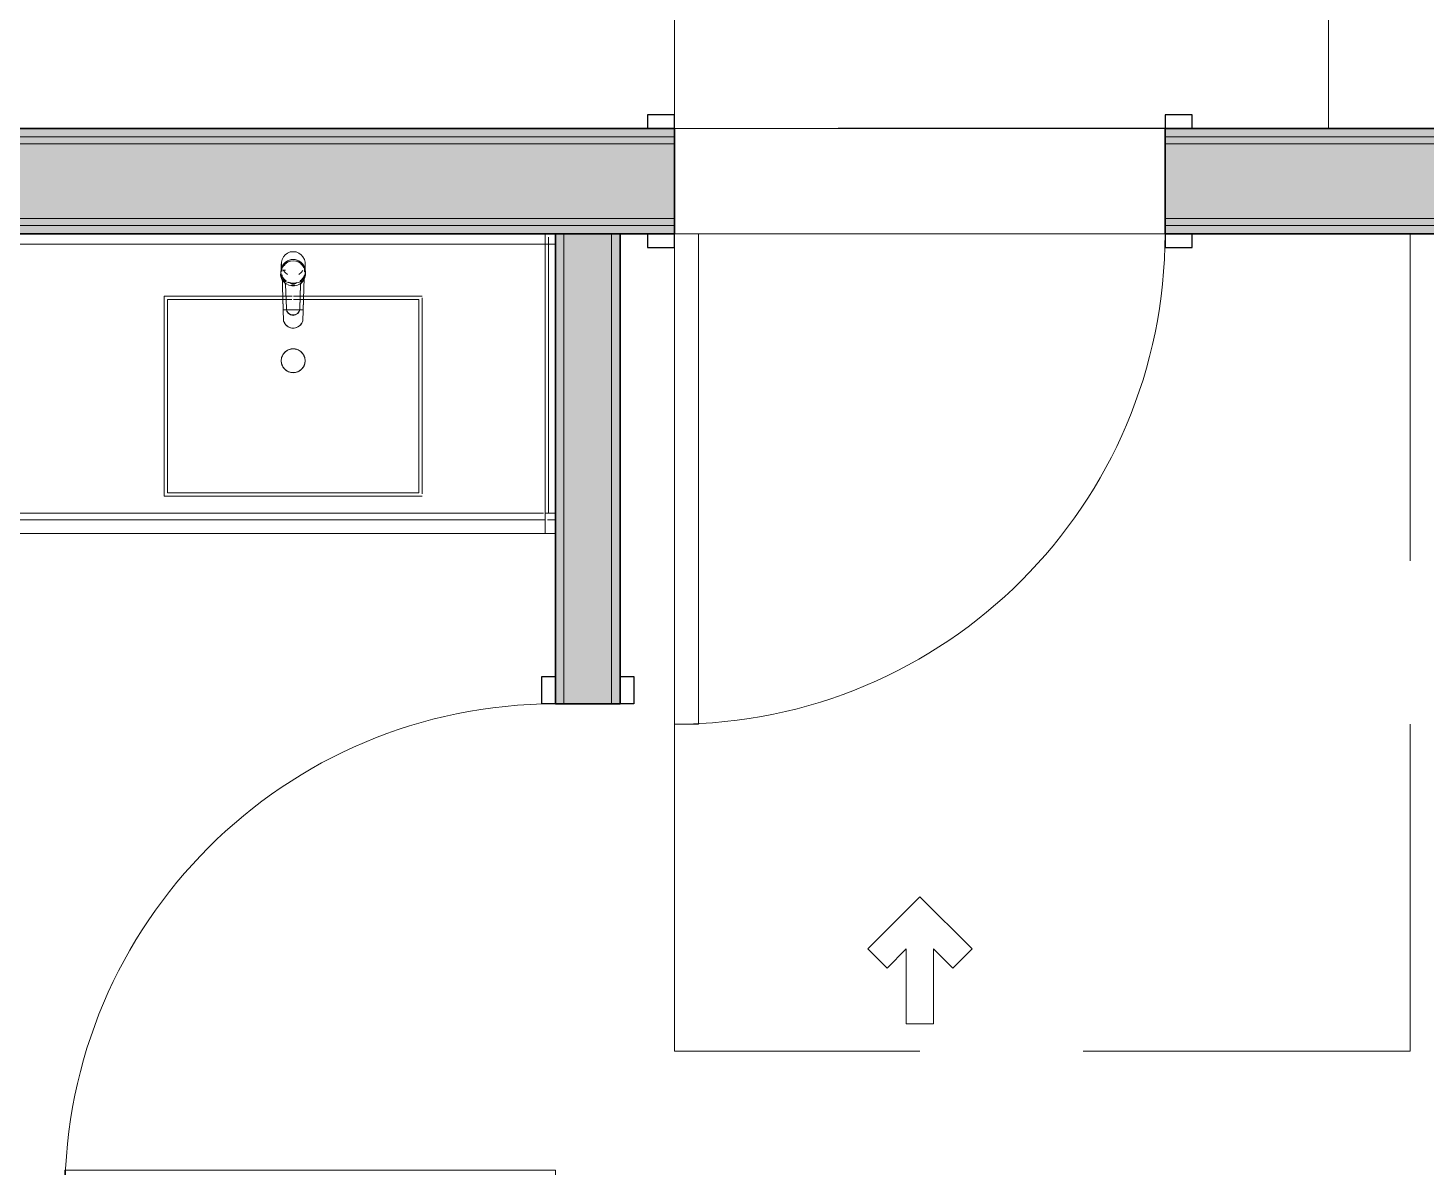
# Model space of a CAD drawing. Header units: inches. Extents: x 6 to 8416, y -388 to 6104.
# Drawn here: x 6729.9 to 6832.6, y 1430.9 to 1514.6 of the extents above; entities that cross this region are included whole.
import ezdxf

# ---------------------------------------------------------------- set-up
doc = ezdxf.new("R2010")
doc.units = ezdxf.units.IN
doc.header["$MEASUREMENT"] = 0
doc.linetypes.add('Hidden 1_16_', pattern=[36, 24, -12])
for name, color, linetype, lineweight in [('A-DOOR', 31, 'Continuous', 18), ('A-DOOR-FRAM', 31, 'Continuous', 25), ('A-GENM', 13, 'Continuous', 18), ('A-ROOM', 32, 'Continuous', 13), ('A-WALL', 113, 'Continuous', 25), ('A-WALL-PATT', 111, 'Continuous', 35), ('I-WALL', 2, 'Continuous', 25), ('P-SANR-FIXT', 6, 'Continuous', 18)]:
    doc.layers.add(name, color=color, linetype=linetype, lineweight=lineweight)

# ---------------------------------------------------------------- blocks, each defined once
blk = doc.blocks.new('Single-Flush-ICC ADA-AM - 36_ x 84_-20  - _U-E _ UNIT ENTRY_-6489213-LEVEL 3 - PLAN Copy 1 Copy 1')
at = {"layer": 'A-DOOR'}
for p, q in [((16.25, 39.88), (18, 39.88)), ((16.25, 3.87), (16.25, 39.88)), ((18, 3.87), (18, 39.88)), ((16.25, 3.87), (18, 3.87))]:
    blk.add_line(p, q, dxfattribs=at)
at = {"layer": 'A-DOOR', "lineweight": 9}
blk.add_arc((18, 3.87), 36, 90, 180, dxfattribs=at)
at = {"layer": 'A-DOOR-FRAM'}
for p, q in [((-18, 4.87), (-20, 4.87)), ((-20, 4.87), (-20, 3.87)), ((-18, 3.87), (-18, 4.87)), ((20, 4.87), (18, 4.87)), ((18, 4.87), (18, 3.87)), ((20, 3.87), (20, 4.87)), ((-20, 3.87), (-18, 3.87)), ((18, 3.87), (20, 3.87)), ((-18, -3.88), (-20, -3.88)), ((-20, -3.88), (-20, -4.88)), ((-18, -4.88), (-18, -3.88)), ((20, -3.88), (18, -3.88)), ((18, -3.88), (18, -4.88)), ((20, -4.88), (20, -3.88)), ((-20, -4.88), (-18, -4.88)), ((18, -4.88), (20, -4.88))]:
    blk.add_line(p, q, dxfattribs=at)
blk = doc.blocks.new('GM Door Pull Clearance-ICC ADA-AM - GM Door Pull Clearance-ICC ADA-AM-3199160-LEVEL 3 - PLAN Copy 1 Copy 1')
at = {"layer": 'A-GENM', "linetype": 'Hidden 1_16_', "lineweight": 9}
for p, q in [((-36, 3.87), (-36, 63.88)), ((-36, 63.88), (18, 63.88)), ((18, 63.88), (18, 4.87)), ((-1, 61.87), (-1, 56.37)), ((-1, 61.87), (1, 61.87)), ((1, 61.87), (1, 56.37)), ((-2.41, 57.79), (-3.83, 56.37)), ((-1, 56.37), (-2.41, 57.79)), ((1, 56.37), (2.41, 57.79)), ((2.41, 57.79), (3.83, 56.37)), ((-3.83, 56.37), (0, 52.55)), ((3.83, 56.37), (0, 52.55)), ((18, 3.87), (-18, 3.87))]:
    blk.add_line(p, q, dxfattribs=at)
blk = doc.blocks.new('GM Door Push Clearance-ICC ADA-AM - GM Door Push Clearance-ICC ADA-AM-5890567-LEVEL 3 - PLAN Copy 1 Copy 1')
at = {"layer": 'A-GENM', "linetype": 'Hidden 1_16_', "lineweight": 9}
for p, q in [((-30, -51.88), (-30, -3.88)), ((-18, -3.88), (18, -3.88)), ((18, -4.88), (18, -51.88)), ((-3.83, -44.38), (0, -40.55)), ((3.83, -44.38), (0, -40.55)), ((-2.41, -45.79), (-3.83, -44.38)), ((-1, -44.38), (-2.41, -45.79)), ((-1, -49.88), (-1, -44.38)), ((1, -44.38), (2.41, -45.79)), ((1, -49.88), (1, -44.38)), ((2.41, -45.79), (3.83, -44.38)), ((1, -49.88), (-1, -49.88)), ((18, -51.88), (-30, -51.88))]:
    blk.add_line(p, q, dxfattribs=at)
blk = doc.blocks.new('Unit-Single-Flush-ICC ADA-AM - 36_ x 84_-NR _U-BE _ BED_-6493222-LEVEL 3 - PLAN Copy 1 Copy 1')
at = {"layer": 'A-DOOR'}
for p, q in [((16.25, -2.38), (18, -2.38)), ((16.25, -2.38), (16.25, -38.38)), ((18, -2.38), (18, -38.38)), ((16.25, -38.38), (18, -38.38))]:
    blk.add_line(p, q, dxfattribs=at)
at = {"layer": 'A-DOOR', "lineweight": 9}
blk.add_arc((18, -2.38), 36, 180, 270, dxfattribs=at)
at = {"layer": 'A-DOOR-FRAM'}
for p, q in [((-20, 2.38), (-20, 3.38)), ((-20, 3.38), (-18, 3.38)), ((-18, 3.38), (-18, 2.38)), ((18, 2.38), (18, 3.38)), ((18, 3.38), (20, 3.38)), ((20, 3.38), (20, 2.38)), ((-18, 2.38), (-20, 2.38)), ((20, 2.38), (18, 2.38)), ((-20, -2.38), (-18, -2.38)), ((-20, -3.37), (-20, -2.38)), ((-18, -2.38), (-18, -3.37)), ((18, -2.38), (20, -2.38)), ((18, -3.37), (18, -2.38)), ((20, -2.38), (20, -3.37)), ((-18, -3.37), (-20, -3.37)), ((20, -3.37), (18, -3.37))]:
    blk.add_line(p, q, dxfattribs=at)
at = {"layer": 'A-DOOR-FRAM', "lineweight": 18}
for p, q in [((-20, 3.38), (-18, 3.38)), ((-20, 3.38), (-20, 2.38)), ((-18, 3.38), (-18, 2.38)), ((18, 3.38), (20, 3.38)), ((18, 3.38), (18, 2.38)), ((20, 3.38), (20, 2.38)), ((-18, 2.38), (-20, 2.38)), ((20, 2.38), (18, 2.38)), ((-20, -3.37), (-20, -2.38)), ((-20, -2.38), (-18, -2.38)), ((-18, -3.37), (-18, -2.38)), ((18, -3.37), (18, -2.38)), ((18, -2.38), (20, -2.38)), ((20, -3.37), (20, -2.38)), ((-18, -3.37), (-20, -3.37)), ((20, -3.37), (18, -3.37))]:
    blk.add_line(p, q, dxfattribs=at)
blk = doc.blocks.new('GM BA Vanity-Double - Counter w Apron-Non Accessible-AM - Variable-V1248-LEVEL 3 - PLAN Copy 1 Copy 1')
at = {"layer": 'A-GENM'}
for p, q in [((-21.5, 0), (-21.5, -22)), ((-21.5, -0.75), (-21.5, 0)), ((-21.5, 0), (-21.5, -0.75)), ((-21.5, -0.75), (-21.5, 0)), ((-21.5, 0), (-21.5, -0.75)), ((-21.5, 0), (-20.75, 0)), ((-21.5, -0.75), (-21.5, 0)), ((-21.5, -22), (-21.5, -0.75)), ((-21.5, -0.75), (55.5, -0.75)), ((-20.75, -0.75), (-21.5, -0.75)), ((-21.5, -0.75), (-21.5, -22)), ((-21.5, -22), (-21.5, -0.75)), ((-20.75, -22), (-20.75, 0)), ((-20.75, 0), (-20.75, -0.75)), ((-20.75, 0), (54.75, 0)), ((-20.75, -0.75), (-20.75, -22)), ((54.75, -0.75), (-20.75, -0.75)), ((54.75, 0), (54.75, -22)), ((54.75, -0.75), (54.75, 0)), ((54.75, 0), (55.5, 0)), ((54.75, -22), (54.75, -0.75)), ((55.5, -0.75), (54.75, -0.75)), ((55.5, 0), (55, 0)), ((55, 0), (55.5, 0)), ((55, -0.24), (55, -0.75)), ((55, -0.75), (55, -0.24)), ((55, -0.75), (55, -20.5)), ((55, -20.5), (55, -0.75)), ((55.5, 0), (55.5, -0.75)), ((55.5, -0.75), (55.5, 0)), ((55.5, -22), (55.5, 0)), ((55.5, 0), (55.5, -0.75)), ((55.5, -0.75), (55.5, 0)), ((55.5, 0), (55.5, -0.75)), ((55.5, -0.75), (55.5, 0)), ((55.5, 0), (55.5, -0.75)), ((55.5, -0.75), (55.5, -20.5)), ((55.5, -20.5), (55.5, -0.75)), ((55.5, -0.75), (55.5, -22)), ((55.5, -22), (55.5, -0.75)), ((55.5, -0.75), (55.5, -22)), ((-11.47, -4.81), (-3, -4.81)), ((-11.47, -19), (-11.47, -4.81)), ((-3, -4.81), (-11.47, -4.81)), ((-11.47, -4.81), (-11.47, -19)), ((-3, -4.81), (-2.78, -4.81)), ((-2.78, -4.81), (-3, -4.81)), ((-2.78, -4.81), (-2.36, -4.81)), ((-2.36, -4.81), (-2.78, -4.81)), ((-2.22, -4.81), (-1.75, -4.81)), ((-1.75, -4.81), (-2.22, -4.81)), ((-1.75, -4.81), (-1.5, -4.81)), ((-1.5, -4.81), (-1.75, -4.81)), ((-1.5, -4.81), (6.97, -4.81)), ((6.97, -4.81), (-1.5, -4.81)), ((6.97, -4.81), (6.97, -19)), ((6.97, -19), (6.97, -4.81)), ((27.03, -4.81), (35.5, -4.81)), ((27.03, -19), (27.03, -4.81)), ((35.5, -4.81), (27.03, -4.81)), ((27.03, -4.81), (27.03, -19)), ((35.5, -4.81), (35.72, -4.81)), ((35.72, -4.81), (35.5, -4.81)), ((35.72, -4.81), (36.14, -4.81)), ((36.14, -4.81), (35.72, -4.81)), ((36.28, -4.81), (36.75, -4.81)), ((36.75, -4.81), (36.28, -4.81)), ((36.75, -4.81), (37, -4.81)), ((37, -4.81), (36.75, -4.81)), ((37, -4.81), (45.47, -4.81)), ((45.47, -4.81), (37, -4.81)), ((45.47, -4.81), (45.47, -19)), ((45.47, -19), (45.47, -4.81)), ((6.97, -19), (-11.47, -19)), ((-11.47, -19), (6.97, -19)), ((45.47, -19), (27.03, -19)), ((27.03, -19), (45.47, -19)), ((-20.75, -20.5), (-21.5, -20.5)), ((-21.5, -20.5), (-20.75, -20.5)), ((-21.5, -21), (-21.5, -20.5)), ((-21.5, -21), (-21.5, -20.5)), ((54.62, -20.5), (-20.62, -20.5)), ((-20.62, -20.5), (54.62, -20.5)), ((55, -20.5), (54.75, -20.5)), ((54.75, -20.5), (55.5, -20.5)), ((55, -20.5), (55.5, -20.5)), ((55, -20.5), (55.5, -20.5)), ((55.5, -20.5), (55, -20.5)), ((55.5, -20.5), (55.5, -21)), ((55.5, -21), (55.5, -20.5)), ((-20.92, -21), (-21.5, -21)), ((-21.5, -21), (-20.92, -21)), ((54.75, -21), (-20.75, -21)), ((-20.75, -21), (54.75, -21)), ((55.5, -21), (54.92, -21)), ((54.92, -21), (55.5, -21)), ((-21.5, -22), (-20.75, -22)), ((-20.75, -22), (-21.5, -22)), ((-21.5, -22), (-20.75, -22)), ((-20.75, -22), (-21.5, -22)), ((-20.75, -22), (54.75, -22)), ((54.75, -22), (-20.75, -22)), ((54.75, -22), (55.5, -22)), ((55.5, -22), (54.75, -22)), ((54.75, -22), (55.5, -22)), ((55.5, -22), (54.75, -22))]:
    blk.add_line(p, q, dxfattribs=at)
blk = doc.blocks.new('z Nested-Lav Basin-Rectangular - Rectangular-V1189-LEVEL 3 - PLAN Copy 1 Copy 1')
at = {"layer": 'P-SANR-FIXT', "lineweight": 9}
for p, q in [((-9.47, 7.39), (-0.76, 7.39)), ((-9.23, 7.39), (-9.47, 7.39)), ((-9.47, 7.39), (-9.47, -7.3)), ((-8.53, 7.39), (-9.23, 7.39)), ((-7.4, 7.39), (-8.53, 7.39)), ((-5.9, 7.39), (-7.4, 7.39)), ((-4.11, 7.39), (-5.9, 7.39)), ((-2.11, 7.39), (-4.11, 7.39)), ((-0.77, 7.39), (-2.11, 7.39)), ((-0.54, 7.39), (-0.77, 7.39)), ((-0.76, 7.39), (-0.53, 7.39)), ((-0.07, 7.39), (-0.54, 7.39)), ((-0.53, 7.39), (-0.07, 7.39)), ((0.03, 7.39), (0.51, 7.39)), ((0.51, 7.39), (0.03, 7.39)), ((0.51, 7.39), (0.76, 7.39)), ((0.77, 7.39), (0.51, 7.39)), ((0.76, 7.39), (9.47, 7.39)), ((2.11, 7.39), (0.77, 7.39)), ((4.11, 7.39), (2.11, 7.39)), ((5.9, 7.39), (4.11, 7.39)), ((7.4, 7.39), (5.9, 7.39)), ((8.53, 7.39), (7.4, 7.39)), ((9.23, 7.39), (8.53, 7.39)), ((9.47, 7.39), (9.23, 7.39)), ((9.47, -7.13), (9.47, 7.26)), ((-9.22, -7.05), (-9.22, 7.14)), ((-9.22, 7.14), (-0.75, 7.14)), ((-9.22, 7.14), (-8.99, 7.14)), ((-8.99, 7.14), (-8.31, 7.14)), ((-8.31, 7.14), (-7.21, 7.14)), ((-7.21, 7.14), (-5.75, 7.14)), ((-5.75, 7.14), (-4, 7.14)), ((-4, 7.14), (-2.05, 7.14)), ((-2.05, 7.14), (-0.76, 7.14)), ((-0.76, 7.14), (-0.53, 7.14)), ((-0.75, 7.14), (-0.53, 7.14)), ((-0.53, 7.14), (-0.11, 7.14)), ((-0.53, 7.14), (-0.11, 7.14)), ((0.03, 7.14), (0.5, 7.14)), ((0.03, 7.14), (0.5, 7.14)), ((0.5, 7.14), (0.75, 7.14)), ((0.5, 7.14), (0.76, 7.14)), ((0.75, 7.14), (9.22, 7.14)), ((0.76, 7.14), (2.05, 7.14)), ((2.05, 7.14), (4, 7.14)), ((4, 7.14), (5.75, 7.14)), ((5.75, 7.14), (7.21, 7.14)), ((7.21, 7.14), (8.31, 7.14)), ((8.31, 7.14), (8.99, 7.14)), ((8.99, 7.14), (9.22, 7.14)), ((9.22, 7.14), (9.22, -7.05)), ((9.22, -7.05), (-9.22, -7.05)), ((-8.99, -7.05), (-9.22, -7.05)), ((-8.31, -7.05), (-8.99, -7.05)), ((-7.21, -7.05), (-8.31, -7.05)), ((-5.75, -7.05), (-7.21, -7.05)), ((-4, -7.05), (-5.75, -7.05)), ((-2.05, -7.05), (-4, -7.05)), ((0, -7.05), (-2.05, -7.05)), ((2.05, -7.05), (0, -7.05)), ((4, -7.05), (2.05, -7.05)), ((5.75, -7.05), (4, -7.05)), ((7.21, -7.05), (5.75, -7.05)), ((8.31, -7.05), (7.21, -7.05)), ((8.99, -7.05), (8.31, -7.05)), ((9.22, -7.05), (8.99, -7.05)), ((-9.47, -7.3), (-9.23, -7.3)), ((9.47, -7.3), (-9.47, -7.3)), ((-9.23, -7.3), (-8.53, -7.3)), ((-8.53, -7.3), (-7.4, -7.3)), ((-7.4, -7.3), (-5.9, -7.3)), ((-5.9, -7.3), (-4.11, -7.3)), ((-4.11, -7.3), (-2.11, -7.3)), ((-2.11, -7.3), (0, -7.3)), ((0, -7.3), (2.11, -7.3)), ((2.11, -7.3), (4.11, -7.3)), ((4.11, -7.3), (5.9, -7.3)), ((5.9, -7.3), (7.4, -7.3)), ((7.4, -7.3), (8.53, -7.3)), ((8.53, -7.3), (9.23, -7.3)), ((9.23, -7.3), (9.47, -7.3))]:
    blk.add_line(p, q, dxfattribs=at)
at = {"layer": 'P-SANR-FIXT'}
blk.add_circle((0, 2.64), 0.875, dxfattribs=at)
at = {"layer": 'P-SANR-FIXT', "lineweight": 9}
for points in [[(-0.88, 2.64), (-0.88, 2.74), (-0.84, 2.94), (-0.68, 3.21), (-0.45, 3.41), (-0.15, 3.52), (0.16, 3.52), (0.45, 3.41), (0.68, 3.21), (0.84, 2.94), (0.87, 2.74), (0.87, 2.64)], [(-0.67, 3.2), (-0.74, 3.12), (-0.79, 3.03), (-0.82, 2.94)], [(-0.44, 3.39), (-0.53, 3.34), (-0.6, 3.28), (-0.67, 3.2)], [(-0.15, 3.5), (-0.25, 3.48), (-0.35, 3.45), (-0.44, 3.39)], [(0.15, 3.5), (0.05, 3.52), (-0.05, 3.52), (-0.15, 3.5)], [(0.44, 3.39), (0.35, 3.45), (0.25, 3.48), (0.15, 3.5)], [(0.67, 3.2), (0.61, 3.28), (0.53, 3.34), (0.44, 3.39)], [(0.82, 2.94), (0.79, 3.03), (0.74, 3.12), (0.67, 3.2)], [(-0.88, 2.64), (-0.88, 2.53), (-0.86, 2.43), (-0.82, 2.34)], [(0.87, 2.64), (0.87, 2.53), (0.84, 2.33), (0.68, 2.06), (0.45, 1.86), (0.16, 1.76), (-0.15, 1.76), (-0.45, 1.86), (-0.68, 2.06), (-0.84, 2.33), (-0.88, 2.53), (-0.88, 2.64)], [(-0.82, 2.94), (-0.86, 2.84), (-0.88, 2.74), (-0.88, 2.64)], [(-0.82, 2.34), (-0.79, 2.24), (-0.74, 2.15), (-0.67, 2.07)], [(-0.67, 2.07), (-0.6, 2), (-0.53, 1.93), (-0.44, 1.88)], [(0.44, 1.88), (0.53, 1.93), (0.61, 2), (0.67, 2.07)], [(0.67, 2.07), (0.74, 2.15), (0.79, 2.24), (0.82, 2.34)], [(0.87, 2.64), (0.87, 2.74), (0.86, 2.84), (0.82, 2.94)], [(0.82, 2.34), (0.86, 2.43), (0.87, 2.53), (0.87, 2.64)], [(-0.44, 1.88), (-0.35, 1.83), (-0.25, 1.79), (-0.15, 1.77)], [(-0.15, 1.77), (-0.05, 1.76), (0.05, 1.76), (0.15, 1.77)], [(0.15, 1.77), (0.25, 1.79), (0.35, 1.83), (0.44, 1.88)]]:
    blk.add_open_spline(points, degree=3, dxfattribs=at)
blk = doc.blocks.new('z Nested-Faucet-BA-Sngl Handle - Faucet-V1171-LEVEL 3 - PLAN Copy 1 Copy 1')
at = {"layer": 'P-SANR-FIXT'}
for p, q in [((-0.89, 1.2), (-0.9, 1.06)), ((-0.9, 1.06), (-0.9, 0.91)), ((-0.9, 1.06), (-0.9, 0.99)), ((-0.88, 1.63), (-0.88, 1.07)), ((-0.84, 1.3), (-0.84, 1.15)), ((-0.84, 1.15), (-0.84, 1.06)), ((-0.84, 1.06), (-0.83, 1.06)), ((-0.83, 1.06), (-0.84, 1.06)), ((-0.77, 1.15), (-0.57, 1.15)), ((-0.59, 1.72), (-0.73, 1.57)), ((0.58, 0.97), (0.72, 1.13)), ((0.84, 1.23), (0.83, 1.15)), ((0.83, 1.03), (0.83, 1.21)), ((0.84, 1.23), (0.85, 1.23)), ((0.85, 1.23), (0.84, 1.23)), ((0.85, 1.3), (0.85, 1.23)), ((0.85, 1.23), (0.85, 1.3)), ((0.88, 1.07), (0.88, 1.63)), ((0.9, 1.06), (0.89, 1.2)), ((0.9, 0.91), (0.9, 1.06)), ((0.9, 0.99), (0.9, 1.06)), ((-0.91, 0.85), (-0.91, 0.81)), ((-0.82, 0.81), (-0.7, -2.58)), ((-0.73, -1.77), (-0.82, 0.81)), ((-0.57, 0.13), (-0.5, -1.66)), ((-0.57, 0.09), (-0.57, 0.13)), ((-0.5, -1.66), (-0.57, 0.09)), ((-0.12, 0.06), (-0.12, 0.02)), ((-0.12, 0.02), (0.12, 0.02)), ((-0.12, 0.02), (0.12, 0.02)), ((0.12, 0.02), (0.12, 0.06)), ((0.41, 0.84), (0.58, 0.97)), ((0.48, -1.66), (0.54, 0.12)), ((0.54, 0.08), (0.48, -1.66)), ((0.54, 0.08), (0.54, 0.12)), ((0.61, 0.23), (0.61, 0.27)), ((0.7, -2.59), (0.81, 0.59)), ((0.81, 0.59), (0.73, -1.77)), ((0.89, 0.93), (0.89, 0.97)), ((-0.7, -2.58), (-0.73, -1.77)), ((-0.73, -1.77), (0.73, -1.77)), ((0.73, -1.77), (0.7, -2.59))]:
    blk.add_line(p, q, dxfattribs=at)
at = {"layer": 'P-SANR-FIXT', "flags": 128}
for points in [[(0, 2.51), (-0.21, 2.49), (-0.41, 2.41), (-0.58, 2.29), (-0.72, 2.13), (-0.82, 1.94), (-0.87, 1.73), (-0.87, 1.52), (-0.83, 1.34)], [(0.83, 1.34), (0.87, 1.52), (0.87, 1.73), (0.82, 1.94), (0.72, 2.13), (0.58, 2.29), (0.41, 2.41), (0.21, 2.49), (0, 2.51)], [(-0.74, 0.38), (-0.84, 0.57), (-0.9, 0.79), (-0.9, 1.02), (-0.85, 1.24), (-0.75, 1.44), (-0.6, 1.61), (-0.42, 1.74), (-0.22, 1.82), (0, 1.84)], [(-0.73, 1.57), (-0.83, 1.39), (-0.89, 1.2)], [(-0.72, 1.13), (-0.58, 0.97), (-0.41, 0.84)], [(0, 1.93), (-0.21, 1.9), (-0.41, 1.83), (-0.59, 1.72)], [(0.89, 1.2), (0.83, 1.39), (0.73, 1.57), (0.59, 1.72), (0.41, 1.83), (0.21, 1.9), (0, 1.93)], [(0, 1.84), (0.22, 1.82), (0.42, 1.74), (0.6, 1.61), (0.75, 1.44), (0.85, 1.24), (0.9, 1.02), (0.9, 0.79), (0.84, 0.57), (0.74, 0.38)], [(0, 0.19), (-0.38, 0.24), (-0.74, 0.38)], [(0.74, 0.38), (0.38, 0.24), (0, 0.19)], [(-0.7, -2.58), (-0.62, -2.75), (-0.51, -2.9), (-0.36, -3.01), (-0.19, -3.08), (0, -3.1), (0.18, -3.08), (0.35, -3.01), (0.5, -2.9), (0.62, -2.76), (0.7, -2.59)], [(-0.53, -2.87), (-0.63, -2.74), (-0.7, -2.58)], [(0.53, -2.88), (0.4, -2.99), (0.25, -3.06), (0.08, -3.1), (-0.09, -3.1), (-0.25, -3.06), (-0.4, -2.98), (-0.53, -2.87)], [(0.7, -2.59), (0.63, -2.75), (0.53, -2.88)]]:
    blk.add_lwpolyline(points, dxfattribs=at)
at = {"layer": 'P-SANR-FIXT'}
for centre, major_axis, ratio, start_param, end_param in [((0.25, 0.85), (1.17, 0), 0.981627, 2.665692, 3.178986), ((0, 1.07), (0.878, 0), 0.992546, 1.570796, 2.827433), ((0, 1.07), (-0.878, 0), 0.992546, 4.712389, 5.969026), ((0.01, 0.97), (0.888, 0), 0.981627, 0.933909, 2.665692), ((0.01, 0.93), (0.888, 0), 0.981627, 2.170897, 2.418294), ((0, 1.07), (0.878, 0), 0.992546, 0.314159, 1.570796), ((0, 1.07), (0.878, 0), 0.992546, 0.314159, 1.570796), ((0.01, 0.98), (0.879, 0), 0.981627, 0.042013, 0.933909), ((0.01, 0.94), (0.879, 0), 0.981627, 0.710935, 0.933909), ((0.01, 0.94), (0.879, 0), 0.981627, 0.487961, 0.710935), ((0, 1.07), (0.878, 0), 0.992546, 6.230844, 6.449596), ((0.25, 0.81), (1.17, 0), 0.981627, 2.964137, 3.178986), ((-0.32, 0.83), (0.591, 0), 0.981627, 3.178986, 3.714688), ((-0.32, 0.79), (0.591, 0), 0.981627, 3.178986, 3.714688), ((0, 1.06), (0.904, 0), 0.992546, 3.217646, 3.715894), ((0.57, 1.39), (1.65, 0), 0.981627, 3.714688, 3.860385), ((0.57, 1.35), (1.65, 0), 0.981627, 3.714688, 3.787537), ((0, 1.07), (0.878, 0), 0.992546, 3.551058, 4.075712), ((0, 1.07), (0.878, 0), 0.992546, 3.551058, 4.075712), ((0.57, 1.35), (1.65, 0), 0.981627, 3.787537, 3.860385), ((0, 1.06), (0.904, 0), 0.992546, 3.750335, 4.060308), ((0, 0.89), (0.904, 0), 0.992546, 3.752746, 4.180072), ((-1.05, 0), (0.5, 0), 0.981627, 0.402972, 0.718792), ((-1.05, -0.04), (0.5, 0), 0.981627, 0.258592, 0.718792), ((-1.05, 0), (0.5, 0), 0.981627, 0.258592, 0.402972), ((0, 0.89), (0.904, 0), 0.992546, 4.232568, 4.712389), ((0, 1.07), (0.878, 0), 0.992546, 4.304525, 4.702797), ((0, 1.07), (0.878, 0), 0.992546, 4.304525, 4.702797), ((0, 1.06), (0.904, 0), 0.992546, 4.44211, 4.712389), ((0, 1.06), (-0.904, 0), 0.992546, 1.570796, 1.844377), ((0, 0.89), (0.904, 0), 0.992546, 4.712389, 5.19221), ((0, 1.07), (0.878, 0), 0.992546, 4.721981, 5.021918), ((0, 1.07), (0.878, 0), 0.992546, 4.721981, 5.021918), ((0, 1.06), (0.904, 0), 0.992546, 5.210637, 5.708884), ((0, 0.89), (0.904, 0), 0.992546, 5.234976, 5.672032), ((0, 1.07), (0.878, 0), 0.992546, 5.340708, 5.969026), ((0, 1.07), (0.878, 0), 0.992546, 5.340708, 5.969026), ((1.19, -0.13), (0.689, 0), 0.981627, 2.584339, 2.826182), ((1.19, -0.09), (0.689, 0), 0.981627, 2.708663, 2.826182), ((1.19, -0.09), (0.689, 0), 0.981627, 2.584339, 2.708663), ((0.06, 0.86), (0.817, 0), 0.981627, 5.452534, 5.996826), ((0.06, 0.82), (0.817, 0), 0.981627, 5.452534, 5.996826), ((0, 1.06), (0.904, 0), 0.992546, 5.760739, 5.987105), ((-0.31, 0.97), (1.2, 0), 0.981627, 5.996826, 6.325199), ((-0.31, 0.93), (1.2, 0), 0.981627, 5.996826, 6.161012), ((-0.31, 0.93), (-1.2, 0), 0.981627, 3.01942, 3.141593), ((-0.31, 0.93), (1.2, 0), 0.981627, 0, 0.042013), ((-0.01, -1.65), (0.488, 0), 0.981627, 3.17816, 6.248991), ((-0.01, -1.69), (0.488, 0), 0.981627, 3.17816, 6.248991)]:
    blk.add_ellipse(centre, major_axis=major_axis, ratio=ratio, start_param=start_param, end_param=end_param, dxfattribs=at)
for points, knots in [([(0, 0.07), (-0.02, 0.07), (-0.04, 0.07), (-0.07, 0.07), (-0.1, 0.07), (-0.11, 0.06), (-0.12, 0.06), (-0.12, 0.06)], [0, 0, 0, 0, 0.285714, 0.428571, 0.571429, 0.785714, 1, 1, 1, 1]), ([(-0.12, 0.06), (-0.12, 0.06), (-0.11, 0.05), (-0.08, 0.04), (-0.04, 0.04), (-0.01, 0.04), (0, 0.04)], [0, 0, 0, 0, 0.285714, 0.571429, 0.785714, 1, 1, 1, 1]), ([(0.12, 0.06), (0.12, 0.06), (0.11, 0.06), (0.09, 0.07), (0.07, 0.07), (0.04, 0.07), (0.01, 0.07), (0, 0.07)], [0, 0, 0, 0, 0.285714, 0.428571, 0.571429, 0.785714, 1, 1, 1, 1]), ([(0, 0.04), (0.02, 0.04), (0.04, 0.04), (0.07, 0.04), (0.1, 0.05), (0.11, 0.05), (0.12, 0.06), (0.12, 0.06)], [0, 0, 0, 0, 0.285714, 0.428571, 0.571429, 0.785714, 1, 1, 1, 1])]:
    blk.add_open_spline(points, degree=3, knots=knots, dxfattribs=at)

msp = doc.modelspace()

# ---------------------------------------------------------------- hatches: boundary and pattern name
at = {"layer": 'A-WALL-PATT'}
for points in [[(6737.99303685, 1506.56077679), (6769.04033733, 1506.56077679), (6769.04033733, 1507.18577679), (6626.29033733, 1507.18577679), (6626.29033733, 1506.56077679), (6721.12178685, 1506.56077679)], [(6754.86428685, 1500.06077679), (6769.04033733, 1500.06077679), (6769.04033733, 1500.56077679), (6626.29033733, 1500.56077679), (6626.29033733, 1500.06077679), (6737.99303685, 1500.06077679)]]:
    msp.add_hatch(color=10, dxfattribs=at).paths.add_polyline_path(points)
h = msp.add_hatch(color=10, dxfattribs=at)
h.paths.add_polyline_path([(6940.44803685, 1506.56077679), (6953.66533733, 1506.56077679), (6953.66533733, 1507.18577679), (6902.41533733, 1507.18577679), (6902.41533733, 1506.56077679), (6906.70553685, 1506.56077679)])
h.paths.add_polyline_path([(6894.91533733, 1506.56077679), (6894.91533733, 1507.18577679), (6813.41533733, 1507.18577679), (6813.41533733, 1506.56077679), (6839.22053685, 1506.56077679)])
h.paths.add_polyline_path([(6769.04033733, 1506.56077679), (6777.41533733, 1506.56077679), (6777.41533733, 1507.18577679), (6769.04033733, 1507.18577679)])
h = msp.add_hatch(color=10, dxfattribs=at)
h.paths.add_polyline_path([(6953.66533733, 1500.06077679), (6953.66533733, 1500.56077679), (6813.41533733, 1500.56077679), (6813.41533733, 1500.06077679), (6940.44803685, 1500.06077679)])
h.paths.add_polyline_path([(6777.41533733, 1500.06077679), (6777.41533733, 1500.56077679), (6769.04033733, 1500.56077679), (6769.04033733, 1500.06077679), (6771.73553685, 1500.06077679)])
at = {"layer": 'A-WALL-PATT', "lineweight": 25}
msp.add_hatch(color=10, dxfattribs=at).paths.add_polyline_path([(6737.99303685, 1499.43577679), (6769.04033733, 1499.43577679), (6769.04033733, 1500.06077679), (6626.91533733, 1500.06077679), (6626.91533733, 1499.43577679), (6721.12178685, 1499.43577679)])
at = {"layer": 'A-WALL-PATT', "lineweight": 25, "transparency": 33554560}
h = msp.add_hatch(color=10, dxfattribs=at)
h.paths.add_polyline_path([(6769.29033733, 1418.43577679), (6769.29033733, 1419.06077679), (6768.66533733, 1419.06077679), (6768.66533733, 1418.43577679)])
h.paths.add_polyline_path([(6768.66533733, 1422.56077679), (6769.29033733, 1422.56077679), (6769.29033733, 1428.93577679), (6768.66533733, 1428.93577679), (6768.66533733, 1423.18577679)])
h.paths.add_polyline_path([(6769.29033733, 1464.93577679), (6769.29033733, 1499.43577679), (6768.66533733, 1499.43577679), (6768.66533733, 1464.93577679)])
at = {"layer": 'A-WALL-PATT', "lineweight": 25}
h = msp.add_hatch(color=10, dxfattribs=at)
h.paths.add_polyline_path([(6906.70553685, 1499.43577679), (6953.66533733, 1499.43577679), (6953.66533733, 1500.06077679), (6813.41533733, 1500.06077679), (6813.41533733, 1499.43577679), (6839.22053685, 1499.43577679)])
h.paths.add_polyline_path([(6777.41533733, 1499.43577679), (6777.41533733, 1500.06077679), (6769.04033733, 1500.06077679), (6769.04033733, 1499.43577679), (6771.73553685, 1499.43577679)])
at = {"layer": 'A-WALL-PATT', "transparency": 33554560}
h = msp.add_hatch(color=10, dxfattribs=at)
h.paths.add_polyline_path([(6773.41533733, 1424.56077679), (6773.41533733, 1428.93577679), (6772.79033733, 1428.93577679), (6772.79033733, 1424.56077679)])
h.paths.add_polyline_path([(6773.41533733, 1464.93577679), (6773.41533733, 1499.43577679), (6772.79033733, 1499.43577679), (6772.79033733, 1464.93577679)])
at = {"layer": 'I-WALL'}
for points in [[(6754.86428685, 1506.06077679), (6769.04033733, 1506.06077679), (6769.04033733, 1506.56077679), (6625.66533733, 1506.56077679), (6625.66533733, 1506.06077679), (6737.99303685, 1506.06077679)], [(6754.86428685, 1500.56077679), (6769.04033733, 1500.56077679), (6769.04033733, 1506.06077679), (6625.66533733, 1505.93577679), (6625.66533733, 1500.56077679), (6737.99303685, 1500.56077679)]]:
    msp.add_hatch(color=10, dxfattribs=at).paths.add_polyline_path(points)
h = msp.add_hatch(color=10, dxfattribs=at)
h.paths.add_polyline_path([(6953.66533733, 1506.06077679), (6953.66533733, 1506.56077679), (6902.41533733, 1506.56077679), (6902.41533733, 1506.06077679), (6940.44803685, 1506.06077679)])
h.paths.add_polyline_path([(6894.91533733, 1506.06077679), (6894.91533733, 1506.56077679), (6813.41533733, 1506.56077679), (6813.41533733, 1506.06077679), (6839.22053685, 1506.06077679)])
h.paths.add_polyline_path([(6769.04033733, 1506.06077679), (6777.41533733, 1506.06077679), (6777.41533733, 1506.56077679), (6769.04033733, 1506.56077679)])
h = msp.add_hatch(color=10, dxfattribs=at)
h.paths.add_polyline_path([(6953.66533733, 1500.56077679), (6953.66533733, 1506.06077679), (6902.41533733, 1506.06077679), (6902.41533733, 1503.18577679), (6894.91533733, 1503.18577679), (6894.91533733, 1506.06077679), (6813.41533733, 1506.06077679), (6813.41533733, 1500.56077679), (6940.44803685, 1500.56077679)])
h.paths.add_polyline_path([(6771.73553685, 1500.56077679), (6777.41533733, 1500.56077679), (6777.41533733, 1506.06077679), (6769.04033733, 1506.06077679), (6769.04033733, 1500.56077679)])
at = {"layer": 'I-WALL', "transparency": 33554560}
h = msp.add_hatch(color=10, dxfattribs=at)
h.paths.add_polyline_path([(6771.73553685, 1419.06077679), (6772.79033733, 1419.06077679), (6772.79033733, 1428.93577679), (6769.29033733, 1428.93577679), (6769.29033733, 1419.06077679)])
h.paths.add_polyline_path([(6772.79033733, 1464.93577679), (6772.79033733, 1499.43577679), (6769.29033733, 1499.43577679), (6769.29033733, 1464.93577679), (6771.73553685, 1464.93577679)])

# ---------------------------------------------------------------- linework, layer by layer
at = {"layer": 'A-ROOM', "lineweight": 9, "flags": 128}
msp.add_lwpolyline([(5517.16533733, 950.68577679), (5517.16533733, 1329.68577679), (5517.16533733, 1374.56077679), (5517.16533733, 1507.18577679), (5612.29033733, 1507.18577679), (6058.16533733, 1507.18577679), (6133.29033733, 1507.18577679), (6196.26633733, 1507.18577679), (6208.31433733, 1507.18577679), (6287.04033733, 1507.18577679), (6553.41533733, 1507.18577679), (6623.91533733, 1507.18577679), (6684.85253134, 1507.18577679), (6691.72814332, 1507.18577679), (6769.04033733, 1507.18577679), (6953.66533733, 1507.18577679), (7039.41533733, 1507.18577679), (7109.91533733, 1507.18577679), (7146.66533733, 1507.18577679), (7492.29033733, 1507.18577679)], dxfattribs=at)
msp.add_lwpolyline([(7101.16533733, 1214.81077679), (7101.16533733, 1342.68577679), (7101.16533733, 1482.68577679), (7036.41533733, 1482.68577679), (7036.41533733, 1499.93577679), (6953.66533733, 1499.93577679), (6953.66533733, 1499.43577679), (6769.04033733, 1499.43577679), (6691.66533733, 1499.43577679), (6691.66533733, 1465.43577679), (6684.91533733, 1465.43577679), (6684.91533733, 1499.43577679), (6626.91533733, 1499.43577679), (6626.91533733, 1485.68577679), (6624.91533733, 1485.68577679), (6624.91533733, 1214.81077679)], close=True, dxfattribs=at)
at = {"layer": 'A-WALL', "lineweight": 9}
for p, q in [((6777.41533733, 1506.56077679), (6327.41533733, 1506.56077679)), ((6894.91533733, 1506.56077679), (6813.41533733, 1506.56077679)), ((6777.41533733, 1506.06077679), (6625.66533733, 1506.06077679)), ((6894.91533733, 1506.06077679), (6813.41533733, 1506.06077679)), ((6777.41533733, 1500.56077679), (6625.66533733, 1500.56077679)), ((7037.66533733, 1500.56077679), (6813.41533733, 1500.56077679)), ((6777.41533733, 1500.06077679), (6626.29033733, 1500.06077679)), ((6769.29033733, 1464.93577679), (6769.29033733, 1499.43577679)), ((6772.79033733, 1464.93577679), (6772.79033733, 1499.43577679)), ((6953.66533733, 1500.06077679), (6813.41533733, 1500.06077679))]:
    msp.add_line(p, q, dxfattribs=at)
at = {"layer": 'I-WALL', "lineweight": 35}
for p, q in [((6777.41533733, 1507.18577679), (6626.29033733, 1507.18577679)), ((6777.41533733, 1499.43577679), (6777.41533733, 1507.18577679)), ((6894.91533733, 1507.18577679), (6813.41533733, 1507.18577679)), ((6813.41533733, 1507.18577679), (6813.41533733, 1499.43577679)), ((6626.91533733, 1499.43577679), (6777.41533733, 1499.43577679)), ((6768.66533733, 1499.43577679), (6768.66533733, 1464.93577679)), ((6773.41533733, 1464.93577679), (6773.41533733, 1499.43577679)), ((6813.41533733, 1499.43577679), (6958.41533733, 1499.43577679)), ((6768.66533733, 1464.93577679), (6773.41533733, 1464.93577679))]:
    msp.add_line(p, q, dxfattribs=at)

# ---------------------------------------------------------------- block references
at = {"layer": 'A-DOOR'}
for name, p, rotation in [('Single-Flush-ICC ADA-AM - 36_ x 84_-20  - _U-E _ UNIT ENTRY_-6489213-LEVEL 3 - PLAN Copy 1 Copy 1', (6795.41533733, 1503.31077679), 180), ('Unit-Single-Flush-ICC ADA-AM - 36_ x 84_-NR _U-BE _ BED_-6493222-LEVEL 3 - PLAN Copy 1 Copy 1', (6771.04033733, 1446.93577679), 269.9999999999992)]:
    msp.add_blockref(name, p, dxfattribs=dict(at, rotation=rotation))
at = {"layer": 'A-GENM', "linetype": 'Hidden 1_16_', "lineweight": 9, "rotation": 180}
for name in ['GM Door Push Clearance-ICC ADA-AM - GM Door Push Clearance-ICC ADA-AM-5890567-LEVEL 3 - PLAN Copy 1 Copy 1', 'GM Door Pull Clearance-ICC ADA-AM - GM Door Pull Clearance-ICC ADA-AM-3199160-LEVEL 3 - PLAN Copy 1 Copy 1']:
    msp.add_blockref(name, (6795.41533733, 1503.31077679), dxfattribs=at)
at = {"layer": 'A-GENM'}
msp.add_blockref('GM BA Vanity-Double - Counter w Apron-Non Accessible-AM - Variable-V1248-LEVEL 3 - PLAN Copy 1 Copy 1', (6713.16533733, 1499.43577679), dxfattribs=at)
at = {"layer": 'P-SANR-FIXT'}
for name, p in [('z Nested-Faucet-BA-Sngl Handle - Faucet-V1171-LEVEL 3 - PLAN Copy 1 Copy 1', (6749.41533733, 1495.62327679)), ('z Nested-Lav Basin-Rectangular - Rectangular-V1189-LEVEL 3 - PLAN Copy 1 Copy 1', (6749.41533733, 1487.48670391))]:
    msp.add_blockref(name, p, dxfattribs=at)

doc.saveas('drawing.dxf')
